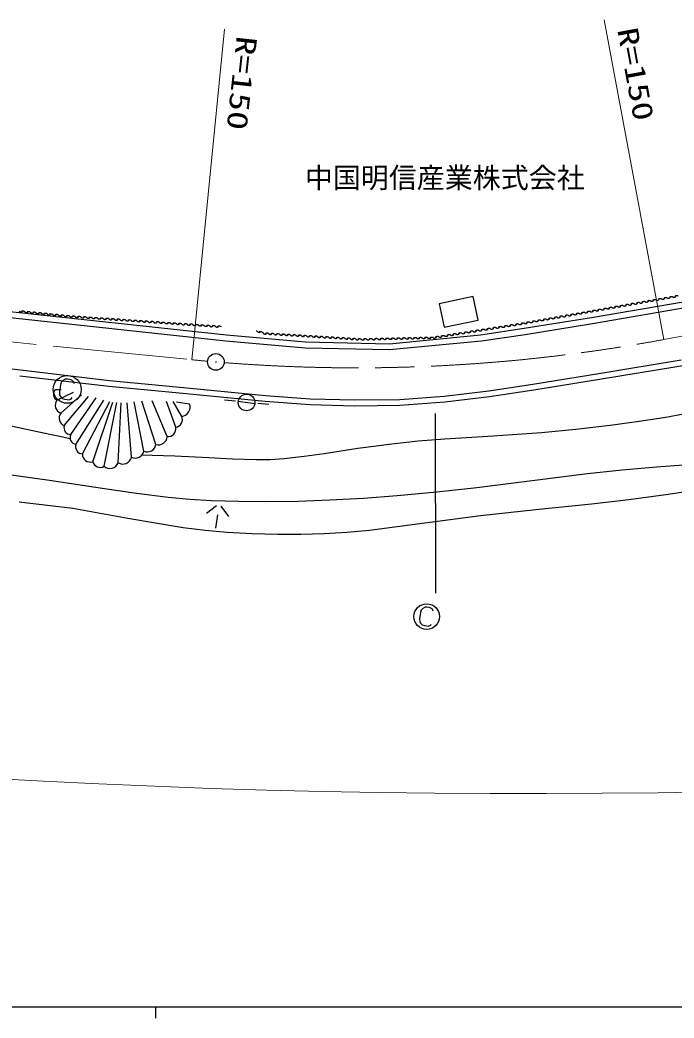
# Model space of a CAD drawing. Units: millimetres, scale not verified. Extents: x 40000 to 680000, y 20000 to 380000.
# Drawn here: x 155880 to 214311, y 204000 to 293173 of the extents above; entities that cross this region are included whole.
import ezdxf
from ezdxf.enums import TextEntityAlignment as Align

# ---------------------------------------------------------------- set-up
doc = ezdxf.new("R2010")
doc.units = ezdxf.units.MM
doc.header["$LTSCALE"] = 1000
doc.linetypes.add('CHAIN', pattern=[18.5, 12, -1.5, 3.5, -1.5])
for name, color, linetype, lineweight in [('M-BGD', 7, 'Continuous', 25), ('M-BGD-HTXT', 7, 'Continuous', 13), ('M-BMK', 2, 'CHAIN', 13), ('M-BMK-SRVR', 3, 'Continuous', 25), ('M-STR-STRC', 7, 'Continuous', 25), ('M-TTL-BAND', 7, 'Continuous', 25)]:
    doc.layers.add(name, color=color, linetype=linetype, lineweight=lineweight)
doc.styles.add('ＭＳ ゴシック', font='')
doc.styles.get('ＭＳ ゴシック').set_extended_font_data('MS Gothic')

# ---------------------------------------------------------------- blocks, each defined once
blk = doc.blocks.new('BUHIN1')
at = {"color": 7, "linetype": 'Continuous', "lineweight": 25}
blk.add_lwpolyline([(406, 624), (343, 724), (250, 790), (131, 833), (-5, 845), (-226, 807), (-396, 743), (-556, 587), (-636, 410), (-643, 176), (-547, -380), (-461, -610), (-352, -737), (-167, -828), (45, -838), (260, -801), (421, -756), (498, -691), (564, -603), (585, -518)], dxfattribs=at)
blk.add_circle((0, 0), 1144, dxfattribs=at)
blk = doc.blocks.new('BUHIN11')
at = {"color": 7, "linetype": 'Continuous', "lineweight": 25}
for p, q in [((-361, 953), (-1019, 23)), ((23, 1019), (953, 361)), ((-33, 192), (169, -986))]:
    blk.add_line(p, q, dxfattribs=at)
blk = doc.blocks.new('BUHIN13')
at = {"color": 3, "linetype": 'Continuous', "lineweight": 25}
for radius in [746, 22.5]:
    blk.add_circle((0, 0), radius, dxfattribs=at)
blk = doc.blocks.new('BUHIN42')
at = {"color": 7, "linetype": 'Continuous', "lineweight": 25}
for points in [[(-247, -52), (-219, -69), (-185, -80), (-152, -85), (-120, -84), (-81, -76), (-38, -59), (-12, -46), (16, -22), (40, 1)], [(-44, 1), (-13, 32), (12, 52), (45, 69), (79, 82), (116, 90), (156, 89), (193, 82), (224, 66), (247, 52)]]:
    blk.add_lwpolyline(points, dxfattribs=at)
blk = doc.blocks.new('BUHIN43')
at = {"color": 7, "linetype": 'Continuous', "lineweight": 25}
for points in [[(-244, -60), (-215, -76), (-182, -86), (-149, -89), (-117, -88), (-78, -78), (-36, -60), (-11, -46), (17, -22), (40, 2)], [(-44, 0), (-14, 31), (11, 52), (42, 70), (76, 84), (113, 93), (153, 94), (189, 87), (221, 73), (244, 60)]]:
    blk.add_lwpolyline(points, dxfattribs=at)
blk = doc.blocks.new('BUHIN45')
at = {"color": 7, "linetype": 'Continuous', "lineweight": 25}
for points in [[(-236, -60), (-208, -75), (-176, -85), (-144, -88), (-113, -86), (-75, -77), (-34, -59), (-10, -45), (17, -21), (38, 2)], [(-43, -1), (-14, 30), (10, 50), (41, 68), (73, 83), (109, 91), (148, 92), (183, 86), (214, 73), (236, 60)]]:
    blk.add_lwpolyline(points, dxfattribs=at)
blk = doc.blocks.new('BUHIN46')
at = {"color": 7, "linetype": 'Continuous', "lineweight": 25}
for points in [[(-234, -81), (-205, -94), (-171, -101), (-138, -101), (-107, -97), (-69, -84), (-30, -63), (-6, -47), (19, -20), (39, 5)], [(-43, -4), (-17, 30), (6, 52), (35, 72), (67, 90), (102, 102), (141, 106), (178, 103), (210, 92), (234, 81)]]:
    blk.add_lwpolyline(points, dxfattribs=at)
blk = doc.blocks.new('BUHIN47')
at = {"color": 7, "linetype": 'Continuous', "lineweight": 25}
for points in [[(-231, -116), (-198, -126), (-163, -128), (-129, -124), (-97, -115), (-60, -96), (-22, -69), (0, -49), (22, -18), (39, 11)], [(-44, -10), (-21, 28), (-1, 54), (26, 80), (57, 102), (92, 120), (131, 129), (170, 131), (205, 124), (231, 116)]]:
    blk.add_lwpolyline(points, dxfattribs=at)
blk = doc.blocks.new('BUHIN48')
at = {"color": 7, "linetype": 'Continuous', "lineweight": 25}
for points in [[(-220, -116), (-189, -125), (-155, -126), (-122, -122), (-91, -113), (-56, -94), (-20, -67), (1, -47), (22, -17), (38, 11)], [(-42, -11), (-21, 27), (-2, 52), (24, 77), (53, 100), (86, 117), (124, 127), (161, 130), (195, 124), (220, 116)]]:
    blk.add_lwpolyline(points, dxfattribs=at)
blk = doc.blocks.new('BUHIN55')
at = {"color": 7, "linetype": 'Continuous', "lineweight": 25}
blk.add_line((-736, -126), (736, 126), dxfattribs=at)
blk.add_circle((0, 0), 746, dxfattribs=at)

msp = doc.modelspace()

# ---------------------------------------------------------------- linework, layer by layer
at = {"layer": 'M-BGD'}
for p, q in [((225856, 269805), (206935, 266567)), ((196362, 268474), (193333, 267825)), ((196814, 266363), (196362, 268474)), ((207020, 266054), (225944, 269292)), ((174320, 265014), (147028, 267938)), ((193333, 267825), (193786, 265713)), ((146979, 267440), (174271, 264516)), ((193786, 265713), (196814, 266363)), ((206935, 266567), (200932, 265595)), ((201011, 265082), (207020, 266054)), ((181390, 264383), (174320, 265014)), ((197025, 265014), (188893, 264216)), ((200932, 265595), (197025, 265014)), ((197102, 264500), (201011, 265082)), ((174271, 264516), (181362, 263883)), ((188893, 264216), (181390, 264383)), ((188903, 263716), (197102, 264500)), ((181362, 263883), (188903, 263716)), ((147995, 262850), (155940, 261899)), ((207759, 261616), (214957, 262811)), ((207844, 261103), (216033, 262462)), ((155880, 261382), (163824, 260455)), ((155940, 261899), (163879, 260972)), ((201702, 260635), (207759, 261616)), ((163824, 260455), (169812, 259876)), ((163879, 260972), (169862, 260393)), ((169862, 260393), (177817, 259621)), ((197764, 260049), (201702, 260635)), ((201785, 260122), (207844, 261103)), ((159064, 260170), (159572, 260152)), ((159186, 259193), (160667, 259922)), ((159523, 258042), (161371, 259671)), ((159840, 256930), (161997, 259518)), ((169812, 259876), (177779, 259102)), ((177817, 259621), (181794, 259325)), ((189801, 259268), (193780, 259568)), ((193780, 259568), (197764, 260049)), ((193831, 259050), (197834, 259534)), ((197834, 259534), (201785, 260122)), ((160410, 256132), (162701, 259404)), ((160882, 255255), (163385, 259211)), ((161452, 254398), (163894, 259077)), ((162393, 253699), (164167, 259039)), ((163391, 253293), (164519, 258982)), ((164659, 253611), (164929, 258964)), ((165849, 254104), (165457, 258966)), ((166940, 254636), (166081, 259066)), ((168012, 255246), (166765, 259128)), ((169025, 255954), (167702, 259152)), ((169803, 256777), (168972, 259098)), ((170326, 257756), (169558, 259081)), ((171024, 258853), (169871, 259024)), ((175132, 259104), (174137, 259208)), ((177124, 258929), (178121, 258858)), ((177779, 259102), (181768, 258805)), ((181768, 258805), (185799, 258701)), ((181794, 259325), (185802, 259221)), ((185799, 258701), (189823, 258749)), ((185802, 259221), (189801, 259268)), ((189823, 258749), (193831, 259050))]:
    msp.add_line(p, q, dxfattribs=at)
for points in [[(177006, 265442), (177022, 265402), (177049, 265365), (177081, 265335), (177115, 265310), (177164, 265289), (177222, 265273), (177260, 265268), (177308, 265271), (177351, 265278)], [(177262, 265343), (177319, 265352), (177361, 265353), (177409, 265346), (177456, 265334), (177501, 265314), (177544, 265283), (177576, 265246), (177598, 265206), (177611, 265173)], [(113916, 261085), (118303, 260727), (122702, 260429), (126206, 260272), (129711, 260175), (133547, 260082), (137380, 259929), (138961, 259802), (140546, 259613), (142637, 259286), (144732, 258897), (148296, 258186), (151870, 257534), (155214, 256886), (158558, 256177), (159447, 255983), (160345, 255786)], [(160724, 260681), (160691, 260806), (160616, 260905), (160508, 260989), (160371, 261046), (160129, 261080), (159932, 261069), (159715, 260961), (159573, 260804), (159489, 260563), (159405, 259956), (159418, 259690), (159489, 259522), (159651, 259367), (159867, 259286), (160102, 259254), (160284, 259247), (160385, 259290), (160482, 259358), (160532, 259440)], [(166679, 254322), (169705, 254233), (172742, 254083), (174860, 253956), (176975, 253889), (178230, 253909), (179493, 253990), (181270, 254187), (183044, 254444), (186065, 254908), (189088, 255311), (191462, 255559), (193850, 255748), (198158, 256004), (202462, 256321), (205536, 256610), (208614, 256959), (211188, 257313), (213753, 257726), (218651, 258671)], [(153573, 252746), (158505, 252044), (163446, 251299), (166277, 250893), (169115, 250546), (171055, 250366), (173000, 250246), (175420, 250169), (177841, 250151), (180710, 250189), (183576, 250288), (186579, 250453), (189590, 250680), (193135, 251006), (196683, 251394), (201633, 252033), (206592, 252666), (209664, 252981), (212751, 253238), (215969, 253498)], [(155801, 250134), (160612, 249549), (165519, 248655), (170447, 247817), (172414, 247590), (174387, 247423), (176634, 247301), (178884, 247238), (180965, 247240), (183045, 247301), (185082, 247420), (187113, 247599), (192061, 248235), (197014, 248906), (201974, 249439), (206947, 249931), (210263, 250318), (213581, 250765), (217169, 251311)]]:
    msp.add_lwpolyline(points, dxfattribs=at)
msp.add_circle((160097, 260169), 1244, dxfattribs=at)
for centre, radius, start, end in [((159491, 259727), 615, 133.95703, 240.21729), ((159786, 258744), 750, 143.18799, 249.44812), ((170264, 258567), 813, 274.37915, 20.63928), ((160098, 257605), 723, 142.79382, 249.05408), ((169697, 257463), 694, 278.74536, 25.00549), ((160424, 256745), 613, 162.38684, 268.64697), ((160975, 255870), 623, 155.18689, 261.44702), ((168253, 255980), 772, 251.80945, 358.0697), ((169105, 256657), 708, 263.51147, 9.77173), ((161489, 255040), 643, 160.50293, 266.76306), ((167247, 255343), 771, 246.52148, 352.78174), ((162185, 254401), 732, 180.24451, 286.50464), ((166195, 254779), 759, 242.8551, 349.11523), ((163044, 253870), 673, 194.73425, 300.99438), ((163906, 253927), 817, 230.94299, 337.20325), ((165070, 254303), 805, 239.3999, 345.66016)]:
    msp.add_arc(centre, radius, start, end, dxfattribs=at)
at = {"layer": 'M-BGD-HTXT'}
for p, q in [((213389, 264621), (208077, 293173)), ((171223, 262816), (174139, 292363))]:
    msp.add_line(p, q, dxfattribs=at)
msp.add_lwpolyline([(152966, 225442), (157946, 225163), (162938, 224916), (167923, 224702), (172919, 224519), (177907, 224368), (182907, 224246), (187897, 224155), (192899, 224094), (197892, 224061), (202896, 224056), (207890, 224079), (212895, 224130), (217890, 224207)], dxfattribs=at)
at = {"layer": 'M-BMK'}
for p, q in [((213389, 264621), (244995, 270501)), ((140421, 265856), (171223, 262816))]:
    msp.add_line(p, q, dxfattribs=at)
for start, end in [(265.47882, 280.53789), (264.36346, 264.90587)]:
    msp.add_arc((185956, 412091), 150000, start, end, dxfattribs=at)
at = {"layer": 'M-STR-STRC'}
msp.add_line((192978, 258027), (193002, 241951), dxfattribs=at)
at = {"layer": 'M-TTL-BAND'}
for p, q in [((40000, 205000), (579000, 205000)), ((168000, 205000), (168000, 204000))]:
    msp.add_line(p, q, dxfattribs=at)

# ---------------------------------------------------------------- block references
at = {"layer": 'M-BGD', "rotation": 342.33506}
for name, p in [('BUHIN48', (213448, 268298)), ('BUHIN48', (213939, 268385)), ('BUHIN48', (214429, 268472)), ('BUHIN48', (208053, 267343)), ('BUHIN48', (208543, 267429)), ('BUHIN48', (209034, 267516)), ('BUHIN48', (209524, 267603)), ('BUHIN48', (210015, 267690)), ('BUHIN48', (210505, 267777)), ('BUHIN48', (210996, 267864)), ('BUHIN48', (211486, 267951)), ('BUHIN48', (211977, 268038)), ('BUHIN48', (212467, 268125)), ('BUHIN48', (212958, 268212)), ('BUHIN42', (156058, 267131)), ('BUHIN42', (156560, 267080)), ('BUHIN42', (157061, 267029)), ('BUHIN42', (157563, 266978)), ('BUHIN42', (158064, 266927)), ('BUHIN42', (158565, 266876)), ('BUHIN42', (159067, 266825)), ('BUHIN42', (159568, 266774)), ('BUHIN42', (160069, 266723)), ('BUHIN43', (160570, 266680)), ('BUHIN43', (161071, 266645)), ('BUHIN43', (161571, 266611)), ('BUHIN43', (162072, 266577)), ('BUHIN43', (162572, 266542)), ('BUHIN43', (163073, 266508)), ('BUHIN43', (163573, 266473)), ('BUHIN48', (203148, 266474)), ('BUHIN48', (203638, 266560)), ('BUHIN48', (204129, 266647)), ('BUHIN48', (204619, 266734)), ('BUHIN48', (205110, 266821)), ('BUHIN48', (205600, 266908)), ('BUHIN48', (206091, 266995)), ('BUHIN48', (206581, 267082)), ('BUHIN48', (207072, 267169)), ('BUHIN48', (207562, 267256)), ('BUHIN43', (164074, 266439)), ('BUHIN43', (164574, 266404)), ('BUHIN43', (165075, 266370)), ('BUHIN43', (165575, 266335)), ('BUHIN43', (166076, 266301)), ('BUHIN43', (166576, 266266)), ('BUHIN43', (167077, 266232)), ('BUHIN43', (167577, 266197)), ('BUHIN43', (168078, 266163)), ('BUHIN43', (168578, 266128)), ('BUHIN43', (169079, 266094)), ('BUHIN43', (169579, 266059)), ('BUHIN43', (170080, 266025)), ('BUHIN43', (170580, 265990)), ('BUHIN43', (171081, 265956)), ('BUHIN43', (171581, 265922)), ('BUHIN43', (172082, 265887)), ('BUHIN43', (172582, 265853)), ('BUHIN43', (173083, 265818)), ('BUHIN43', (173583, 265784)), ('BUHIN47', (197645, 265553)), ('BUHIN47', (198155, 265633)), ('BUHIN47', (198665, 265714)), ('BUHIN47', (199175, 265794)), ('BUHIN47', (199685, 265875)), ('BUHIN47', (200195, 265955)), ('BUHIN48', (200695, 266039)), ('BUHIN48', (201186, 266126)), ('BUHIN48', (201676, 266213)), ('BUHIN48', (202167, 266300)), ('BUHIN48', (202657, 266387)), ('BUHIN45', (177854, 265158)), ('BUHIN45', (178340, 265128)), ('BUHIN45', (178826, 265098)), ('BUHIN45', (179313, 265068)), ('BUHIN45', (179799, 265038)), ('BUHIN45', (180285, 265009)), ('BUHIN45', (180771, 264979)), ('BUHIN45', (181258, 264949)), ('BUHIN45', (181744, 264919)), ('BUHIN45', (182230, 264889)), ('BUHIN45', (182716, 264859)), ('BUHIN45', (183203, 264829)), ('BUHIN45', (183689, 264799)), ('BUHIN45', (184175, 264769)), ('BUHIN45', (184661, 264740)), ('BUHIN45', (185148, 264710)), ('BUHIN46', (188096, 264676)), ('BUHIN46', (188591, 264688)), ('BUHIN46', (189086, 264699)), ('BUHIN46', (189581, 264711)), ('BUHIN46', (190076, 264723)), ('BUHIN46', (190571, 264735)), ('BUHIN46', (191066, 264746)), ('BUHIN46', (191561, 264758)), ('BUHIN46', (192056, 264770)), ('BUHIN46', (192551, 264781)), ('BUHIN47', (193054, 264828)), ('BUHIN47', (193564, 264908)), ('BUHIN47', (194074, 264989)), ('BUHIN47', (194584, 265069)), ('BUHIN47', (195094, 265150)), ('BUHIN47', (195604, 265230)), ('BUHIN47', (196114, 265311)), ('BUHIN47', (196625, 265391)), ('BUHIN47', (197135, 265472)), ('BUHIN45', (185634, 264680)), ('BUHIN45', (186120, 264650)), ('BUHIN46', (186611, 264641)), ('BUHIN46', (187106, 264652)), ('BUHIN46', (187601, 264664)), ('BUHIN55', (176126, 259000)), ('BUHIN11', (173494, 248759))]:
    msp.add_blockref(name, p, dxfattribs=at)
at = {"layer": 'M-BMK-SRVR', "rotation": 342.33506}
msp.add_blockref('BUHIN13', (173384, 262619), dxfattribs=at)
at = {"layer": 'M-STR-STRC', "rotation": 342.33506}
msp.add_blockref('BUHIN1', (192216, 239869), dxfattribs=at)

# ---------------------------------------------------------------- texts
at = {"layer": 'M-BGD-HTXT', "style": 'ＭＳ ゴシック', "width": 1.35}
for rotation, p in [(280.4, (208693, 292219)), (263.8, (174705, 291873))]:
    msp.add_text('R=150', height=1833, rotation=rotation, dxfattribs=at).set_placement(p, align=Align.BOTTOM_LEFT)
at = {"layer": 'M-BGD-HTXT', "style": 'ＭＳ ゴシック'}
msp.add_text('中国明信産業株式会社', height=1833, dxfattribs=at).set_placement((181333, 277609), align=Align.BOTTOM_LEFT)

doc.saveas('drawing.dxf')
